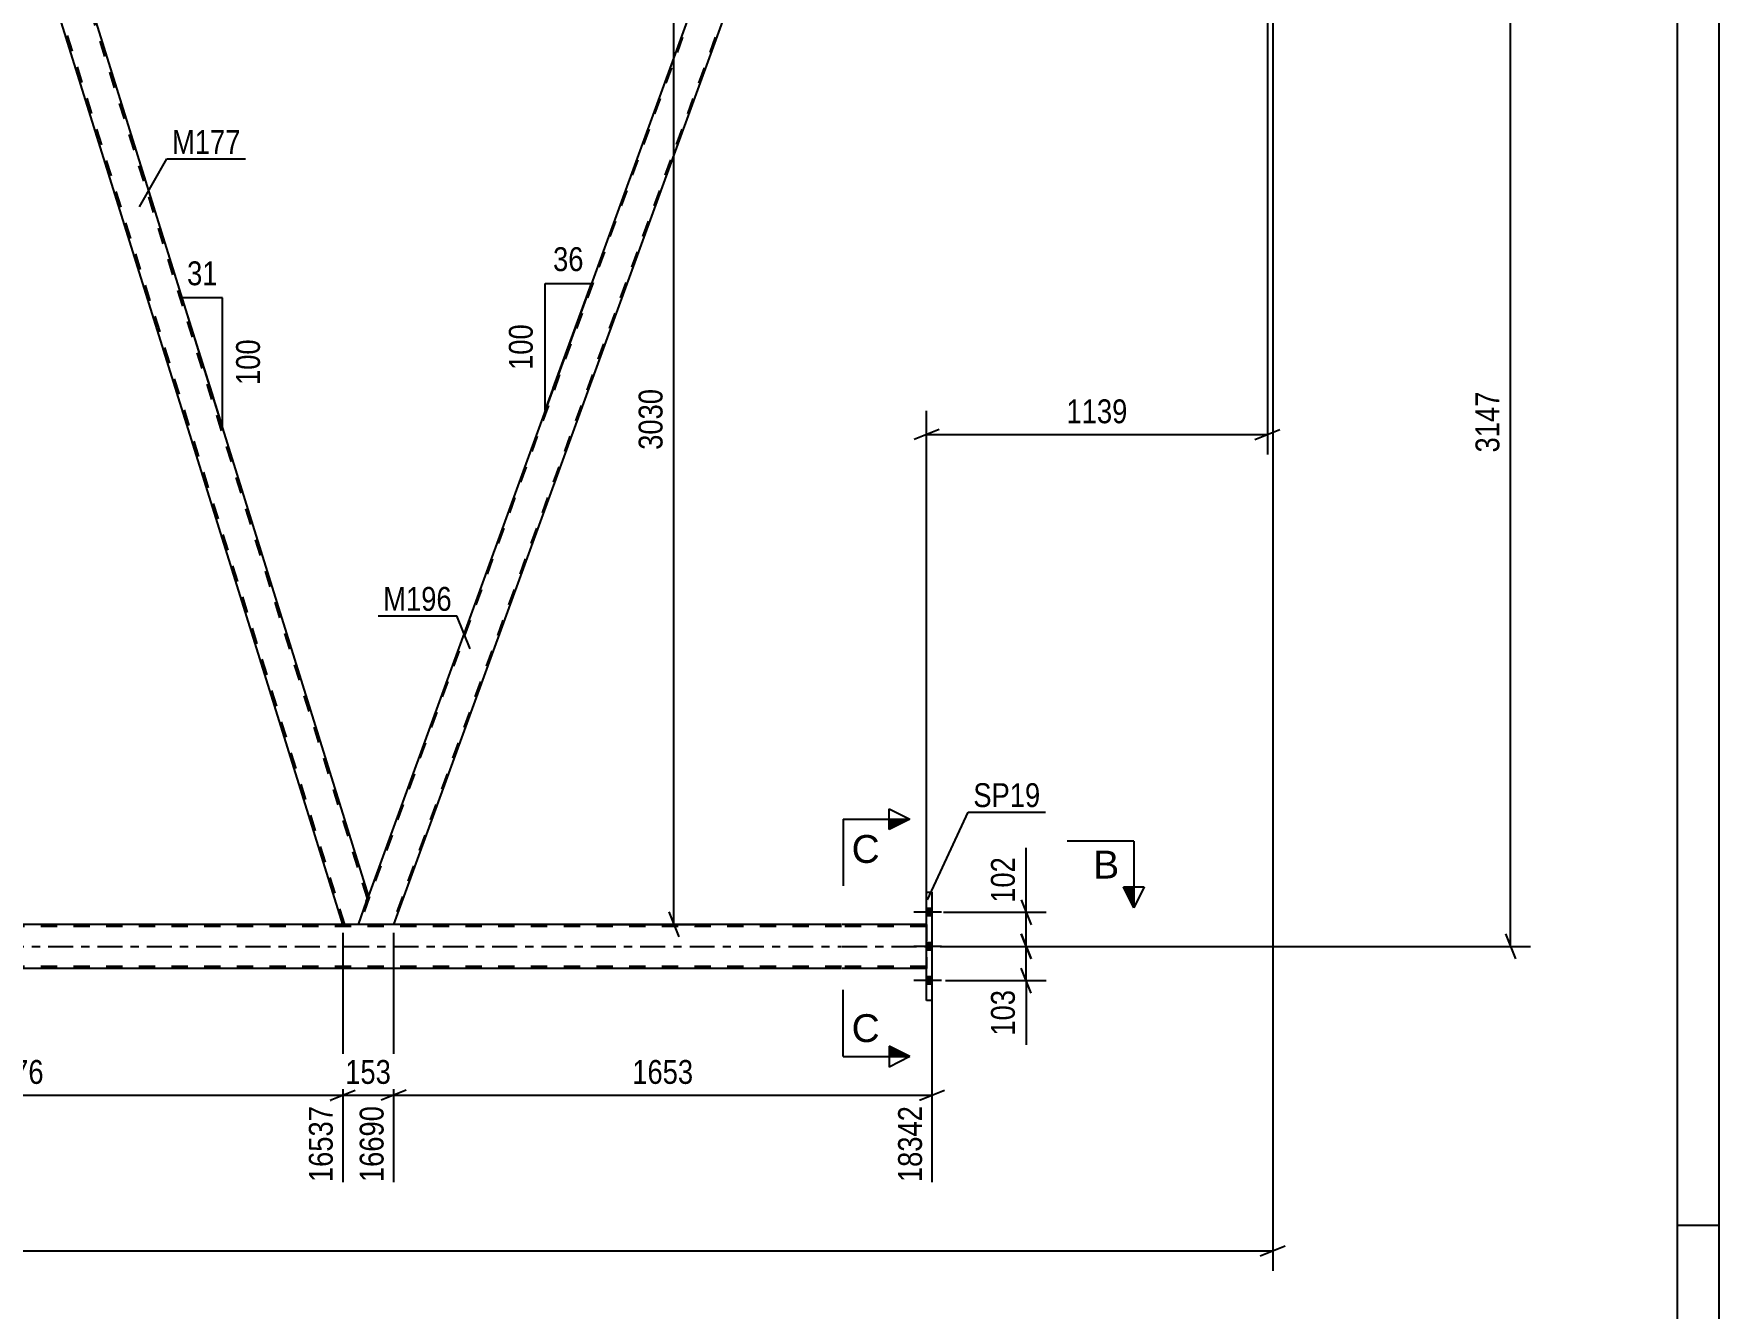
# Model space of a CAD drawing. Header units: millimetres. Extents: x 0 to 841, y 0 to 594.
# Drawn here: x 638.8 to 841, y 288.1 to 441 of the extents above; entities that cross this region are included whole.
import ezdxf

# ---------------------------------------------------------------- set-up
doc = ezdxf.new("R2010")
doc.units = ezdxf.units.MM
doc.linetypes.add('DXK_LINE_DOT2', pattern=[3.9198, 1.9599, -1.9599])
doc.linetypes.add('DXK_LINE_DOT3', pattern=[5.9187, 2.979, -0.9799, 0.9799, -0.9799])
doc.styles.add('Arial', font='ARIAL.TTF', dxfattribs={"height": 0.2})
doc.styles.add('Arial Narrow', font='ARIALN.TTF', dxfattribs={"height": 0.2})

# ---------------------------------------------------------------- blocks, each defined once
blk = doc.blocks.new('Unknown-815137708-1135')
at = {"color": 5, "linetype": 'Continuous'}
for p, q in [((841, 0), (841, 594)), ((836, 5), (836, 589)), ((841, 298), (836, 298))]:
    blk.add_line(p, q, dxfattribs=at)
blk = doc.blocks.new('Part-815137708-4539 - 4136')
at = {"color": 7, "linetype": 'DXK_LINE_DOT2'}
for p, q in [((636.88, 455.37), (592.76, 334.15)), ((640.79, 455.37), (596.67, 334.15)), ((640.96, 455.37), (639.43, 451.17)), ((592.59, 334.15), (594.34, 338.98)), ((598.6, 338.98), (596.84, 334.15)), ((596.84, 334.15), (592.59, 334.15))]:
    blk.add_line(p, q, dxfattribs=at)
at = {"color": 2, "linetype": 'Continuous'}
for p, q in [((636.71, 455.37), (594.34, 338.98)), ((640.96, 455.37), (636.71, 455.37)), ((639.43, 451.17), (598.6, 338.98))]:
    blk.add_line(p, q, dxfattribs=at)
blk = doc.blocks.new('Part-815137708-4573 - 4136')
at = {"color": 7, "linetype": 'DXK_LINE_DOT2'}
for p, q in [((722.01, 455.37), (677.89, 334.15)), ((725.93, 455.37), (681.81, 334.15)), ((678.97, 337.57), (677.72, 334.15)), ((681.98, 334.15), (677.72, 334.15))]:
    blk.add_line(p, q, dxfattribs=at)
at = {"color": 2, "linetype": 'Continuous'}
for p, q in [((721.84, 455.37), (678.97, 337.57)), ((726.1, 455.37), (681.98, 334.15)), ((726.1, 455.37), (721.84, 455.37))]:
    blk.add_line(p, q, dxfattribs=at)
blk = doc.blocks.new('Part-815137708-4374 - 4136')
at = {"color": 2, "linetype": 'Continuous'}
for p, q in [((745.92, 325.01), (745.92, 338.01)), ((745.92, 338.01), (746.56, 338.01)), ((746.56, 338.01), (746.56, 325.01)), ((746.56, 325.01), (745.92, 325.01))]:
    blk.add_line(p, q, dxfattribs=at)
blk = doc.blocks.new('Bolt-815137708-4404 - 4136')
at = {"linetype": 'Continuous'}
for points in [[(745.92, 336.05), (745.92, 335.17), (746.56, 335.17), (746.56, 336.05)], [(745.92, 336.05), (745.92, 335.17), (746.56, 335.17), (746.56, 336.05)], [(745.92, 336.05), (745.92, 335.17), (746.56, 335.17), (746.56, 336.05)], [(745.92, 331.95), (745.92, 331.07), (746.56, 331.07), (746.56, 331.95)], [(745.92, 331.95), (745.92, 331.07), (746.56, 331.07), (746.56, 331.95)], [(745.92, 327.85), (745.92, 326.97), (746.56, 326.97), (746.56, 327.85)], [(745.92, 327.85), (745.92, 326.97), (746.56, 326.97), (746.56, 327.85)], [(745.92, 327.85), (745.92, 326.97), (746.56, 326.97), (746.56, 327.85)]]:
    blk.add_hatch(color=1, dxfattribs=at).paths.add_polyline_path(points)
at = {"color": 1, "linetype": 'Continuous'}
for p, q in [((746.56, 336.05), (745.92, 336.05)), ((746.56, 336.05), (745.92, 336.05)), ((746.56, 336.05), (745.92, 336.05)), ((747.72, 335.61), (744.4, 335.61)), ((747.72, 335.61), (744.4, 335.61)), ((747.72, 335.61), (744.4, 335.61)), ((746.56, 335.17), (745.92, 335.17)), ((746.56, 335.17), (745.92, 335.17)), ((746.56, 335.17), (745.92, 335.17)), ((746.56, 331.95), (745.92, 331.95)), ((746.56, 331.95), (745.92, 331.95)), ((747.72, 331.51), (744.4, 331.51)), ((747.72, 331.51), (744.4, 331.51)), ((746.56, 331.07), (745.92, 331.07)), ((746.56, 331.07), (745.92, 331.07)), ((746.56, 327.85), (745.92, 327.85)), ((746.56, 327.85), (745.92, 327.85)), ((746.56, 327.85), (745.92, 327.85)), ((747.72, 327.41), (744.4, 327.41)), ((747.72, 327.41), (744.4, 327.41)), ((747.72, 327.41), (744.4, 327.41)), ((746.56, 326.97), (745.92, 326.97)), ((746.56, 326.97), (745.92, 326.97)), ((746.56, 326.97), (745.92, 326.97))]:
    blk.add_line(p, q, dxfattribs=at)
blk = doc.blocks.new('Part-815137708-4534 - 4136')
at = {"color": 2, "linetype": 'Continuous'}
for p, q in [((640.96, 455.37), (639.44, 451.18)), ((642.28, 455.37), (640.96, 455.37)), ((678.98, 337.62), (642.28, 455.37)), ((675.88, 334.15), (639.42, 451.12)), ((639.44, 451.18), (639.43, 451.17)), ((678.71, 336.88), (677.72, 334.15)), ((678.96, 337.56), (678.71, 336.88)), ((678.97, 337.57), (678.96, 337.56))]:
    blk.add_line(p, q, dxfattribs=at)
at = {"color": 7, "linetype": 'DXK_LINE_DOT2'}
for p, q in [((678.85, 337.25), (642.03, 455.37)), ((639.44, 451.18), (639.42, 451.12)), ((676.13, 334.15), (639.55, 451.49)), ((678.71, 336.88), (678.9, 337.4)), ((678.98, 337.62), (678.97, 337.57)), ((677.72, 334.15), (675.88, 334.15))]:
    blk.add_line(p, q, dxfattribs=at)
blk = doc.blocks.new('Part-815137708-4554 - 4136')
at = {"color": 7, "linetype": 'DXK_LINE_DOT2'}
for p, q in [((735.7, 333.91), (60.52, 333.91)), ((745.92, 333.91), (735.8, 333.91)), ((745.92, 334.15), (745.92, 328.87)), ((735.7, 329.11), (60.52, 329.11)), ((745.92, 329.11), (735.8, 329.11))]:
    blk.add_line(p, q, dxfattribs=at)
at = {"color": 2, "linetype": 'Continuous'}
for p, q in [((735.7, 334.15), (601.3, 334.15)), ((745.92, 334.15), (735.8, 334.15)), ((735.7, 328.87), (601.3, 328.87)), ((745.92, 328.87), (735.8, 328.87))]:
    blk.add_line(p, q, dxfattribs=at)
at = {"color": 7, "linetype": 'DXK_LINE_DOT3'}
for p, q in [((60.52, 331.51), (735.7, 331.51)), ((735.8, 331.51), (745.92, 331.51))]:
    blk.add_line(p, q, dxfattribs=at)
blk = doc.blocks.new('StraightDimension-815137708-5347 - 4136')
at = {"color": 7, "linetype": 'Continuous'}
for p, q in [((596.84, 333.15), (596.84, 303.22)), ((675.88, 333.15), (675.88, 303.22)), ((598.34, 314.26), (595.34, 313.06)), ((596.84, 313.66), (675.88, 313.66)), ((674.38, 313.06), (677.38, 314.26))]:
    blk.add_line(p, q, dxfattribs=at)
at = {"color": 0}
blk.add_wipeout([(640.62, 314.41), (640.62, 318.61), (632.1, 318.61), (632.1, 314.41)], dxfattribs=at)
at = {"color": 0, "linetype": 'Continuous'}
blk.add_wipeout([(675.28, 312.96), (671.08, 312.96), (671.08, 302.62), (675.28, 302.62)], dxfattribs=at)
at = {"color": 3, "style": 'Arial Narrow'}
blk.add_text('1976', height=2.863, dxfattribs=at).set_placement((632.7, 315.01))
at = {"color": 3, "linetype": 'Continuous', "style": 'Arial Narrow'}
blk.add_text('16537', height=2.863, rotation=90.0002, dxfattribs=at).set_placement((674.68, 303.22))
blk = doc.blocks.new('AngleDimension-815137708-5430 - 4136')
at = {"color": 7, "linetype": 'Continuous'}
for p, q in [((660.4, 397.24), (656.63, 409.35)), ((661.45, 409.35), (656.63, 409.35)), ((661.45, 393.89), (656.63, 409.35)), ((661.45, 393.89), (661.45, 409.35))]:
    blk.add_line(p, q, dxfattribs=at)
at = {"color": 0}
for points in [[(661.46, 410.25), (661.46, 414.45), (656.61, 414.45), (656.61, 410.25)], [(666.55, 404.96), (662.35, 404.96), (662.35, 398.28), (666.55, 398.28)]]:
    blk.add_wipeout(points, dxfattribs=at)
at = {"color": 3, "style": 'Arial Narrow'}
blk.add_text('31', height=2.863, dxfattribs=at).set_placement((657.21, 410.85))
blk.add_text('100', height=2.863, rotation=90.0002, dxfattribs=at).set_placement((665.95, 398.88))
blk = doc.blocks.new('StraightDimension-815137708-5385 - 4136')
at = {"color": 7, "linetype": 'Continuous'}
for p, q in [((746.56, 337.01), (746.56, 303.22)), ((681.98, 333.15), (681.98, 303.22)), ((683.48, 314.26), (680.48, 313.06)), ((681.98, 313.66), (746.56, 313.66)), ((745.06, 313.06), (748.06, 314.26))]:
    blk.add_line(p, q, dxfattribs=at)
at = {"color": 0}
blk.add_wipeout([(718.52, 314.41), (718.52, 318.61), (710.01, 318.61), (710.01, 314.41)], dxfattribs=at)
at = {"color": 0, "linetype": 'Continuous'}
blk.add_wipeout([(745.96, 312.96), (741.76, 312.96), (741.76, 302.62), (745.96, 302.62)], dxfattribs=at)
at = {"color": 3, "style": 'Arial Narrow'}
blk.add_text('1653', height=2.863, dxfattribs=at).set_placement((710.61, 315.01))
at = {"color": 3, "linetype": 'Continuous', "style": 'Arial Narrow'}
blk.add_text('18342', height=2.863, rotation=90.0002, dxfattribs=at).set_placement((745.36, 303.22))
blk = doc.blocks.new('StraightDimension-815137708-5071 - 4136')
at = {"color": 7, "linetype": 'Continuous'}
for p, q in [((786.79, 454.37), (786.79, 390.54)), ((745.92, 335.15), (745.92, 395.79)), ((747.42, 393.54), (744.42, 392.34)), ((745.92, 392.94), (786.79, 392.94)), ((785.29, 392.34), (788.29, 393.54))]:
    blk.add_line(p, q, dxfattribs=at)
at = {"color": 0}
blk.add_wipeout([(770.61, 393.69), (770.61, 397.89), (762.1, 397.89), (762.1, 393.69)], dxfattribs=at)
at = {"color": 3, "style": 'Arial Narrow'}
blk.add_text('1139', height=2.863, dxfattribs=at).set_placement((762.7, 394.29))
blk = doc.blocks.new('StraightDimension-815137708-5084 - 4136')
at = {"color": 7, "linetype": 'Continuous'}
for p, q in [((788.43, 457.37), (818.37, 457.37)), ((816.57, 455.87), (815.37, 458.87)), ((815.97, 331.51), (815.97, 457.37)), ((815.37, 333.01), (816.57, 330.01)), ((747.56, 331.51), (818.37, 331.51))]:
    blk.add_line(p, q, dxfattribs=at)
at = {"color": 0}
blk.add_wipeout([(815.22, 398.7), (811.02, 398.7), (811.02, 390.18), (815.22, 390.18)], dxfattribs=at)
at = {"color": 3, "style": 'Arial Narrow'}
blk.add_text('3147', height=2.863, rotation=90.0002, dxfattribs=at).set_placement((814.62, 390.78))
blk = doc.blocks.new('StraightDimension-815137708-5094 - 4136')
at = {"color": 7, "linetype": 'Continuous'}
for p, q in [((733.46, 455.37), (712.74, 455.37)), ((716.19, 453.87), (714.99, 456.87)), ((715.59, 334.15), (715.59, 455.37)), ((714.99, 335.65), (716.19, 332.65)), ((707.21, 334.15), (717.99, 334.15))]:
    blk.add_line(p, q, dxfattribs=at)
at = {"color": 0}
blk.add_wipeout([(714.84, 399.02), (710.64, 399.02), (710.64, 390.5), (714.84, 390.5)], dxfattribs=at)
at = {"color": 3, "style": 'Arial Narrow'}
blk.add_text('3030', height=2.863, rotation=90.0002, dxfattribs=at).set_placement((714.24, 391.1))
blk = doc.blocks.new('StraightDimension-815137708-5366 - 4136')
at = {"color": 7, "linetype": 'Continuous'}
for p, q in [((675.88, 333.15), (675.88, 303.22)), ((681.98, 333.15), (681.98, 303.22)), ((674.38, 313.06), (677.38, 314.26)), ((675.88, 313.66), (681.98, 313.66)), ((683.48, 314.26), (680.48, 313.06))]:
    blk.add_line(p, q, dxfattribs=at)
at = {"color": 0}
blk.add_wipeout([(682.27, 314.41), (682.27, 318.61), (675.58, 318.61), (675.58, 314.41)], dxfattribs=at)
at = {"color": 0, "linetype": 'Continuous'}
blk.add_wipeout([(681.38, 312.96), (677.18, 312.96), (677.18, 302.62), (681.38, 302.62)], dxfattribs=at)
at = {"color": 3, "style": 'Arial Narrow'}
blk.add_text('153', height=2.863, dxfattribs=at).set_placement((676.18, 315.01))
at = {"color": 3, "linetype": 'Continuous', "style": 'Arial Narrow'}
blk.add_text('16690', height=2.863, rotation=90.0002, dxfattribs=at).set_placement((680.78, 303.22))
blk = doc.blocks.new('StraightDimension-815137708-5408 - 4136')
at = {"color": 7, "linetype": 'Continuous'}
for p, q in [((787.43, 449.87), (787.43, 292.58)), ((785.93, 294.38), (788.93, 295.58)), ((49.66, 294.98), (787.43, 294.98))]:
    blk.add_line(p, q, dxfattribs=at)
blk = doc.blocks.new('AngleDimension-815137708-16783 - 4136')
at = {"color": 7, "linetype": 'Continuous'}
for p, q in [((700.17, 411.05), (705.71, 411.05)), ((700.17, 395.82), (705.71, 411.05)), ((700.17, 395.82), (700.17, 411.05)), ((701.13, 398.48), (705.71, 411.05))]:
    blk.add_line(p, q, dxfattribs=at)
at = {"color": 0}
for points in [[(705.37, 411.95), (705.37, 416.15), (700.51, 416.15), (700.51, 411.95)], [(699.27, 406.78), (695.07, 406.78), (695.07, 400.09), (699.27, 400.09)]]:
    blk.add_wipeout(points, dxfattribs=at)
at = {"color": 3, "style": 'Arial Narrow'}
blk.add_text('36', height=2.863, dxfattribs=at).set_placement((701.11, 412.55))
blk.add_text('100', height=2.863, rotation=90.0002, dxfattribs=at).set_placement((698.67, 400.69))
blk = doc.blocks.new('StraightDimension-815137708-16811 - 4136')
at = {"color": 7, "linetype": 'Continuous'}
for p, q in [((757.25, 337.11), (758.45, 334.11)), ((747.93, 335.61), (760.25, 335.61)), ((757.85, 331.51), (757.85, 335.61)), ((758.45, 330.01), (757.25, 333.01)), ((747.93, 331.51), (760.25, 331.51))]:
    blk.add_line(p, q, dxfattribs=at)
at = {"color": 0}
blk.add_wipeout([(757.1, 342.82), (752.9, 342.82), (752.9, 336.14), (757.1, 336.14)], dxfattribs=at)
at = {"color": 7, "linetype": 'Continuous'}
blk.add_line((757.85, 335.61), (757.85, 343.35), dxfattribs=at)
blk.add_line((757.85, 335.61), (757.85, 343.35), dxfattribs=at)
at = {"color": 3, "style": 'Arial Narrow'}
blk.add_text('102', height=2.863, rotation=90.0002, dxfattribs=at).set_placement((756.5, 336.74))
blk = doc.blocks.new('StraightDimension-815137708-16812 - 4136')
at = {"color": 7, "linetype": 'Continuous'}
for p, q in [((757.25, 333.01), (758.45, 330.01)), ((747.93, 331.51), (760.25, 331.51)), ((757.85, 327.41), (757.85, 331.51)), ((758.45, 325.91), (757.25, 328.91)), ((748.18, 327.41), (760.25, 327.41))]:
    blk.add_line(p, q, dxfattribs=at)
at = {"color": 0}
blk.add_wipeout([(757.1, 326.89), (752.9, 326.89), (752.9, 320.2), (757.1, 320.2)], dxfattribs=at)
at = {"color": 7, "linetype": 'Continuous'}
blk.add_line((757.85, 327.41), (757.85, 319.68), dxfattribs=at)
blk.add_line((757.85, 327.41), (757.85, 319.68), dxfattribs=at)
at = {"color": 3, "style": 'Arial Narrow'}
blk.add_text('103', height=2.863, rotation=90.0002, dxfattribs=at).set_placement((756.5, 320.8))
blk = doc.blocks.new('Mark-815137708-4370 - 4136')
at = {"color": 0}
blk.add_wipeout([(759.56, 348.23), (759.56, 351.23), (751.52, 351.23), (751.52, 348.23)], dxfattribs=at)
blk.add_wipeout([(759.56, 348.23), (759.56, 351.23), (751.52, 351.23), (751.52, 348.23)], dxfattribs=at)
at = {"color": 30, "linetype": 'Continuous'}
for p, q in [((746.04, 337.09), (750.92, 347.63)), ((750.92, 347.63), (760.16, 347.63))]:
    blk.add_line(p, q, dxfattribs=at)
at = {"color": 3, "style": 'Arial Narrow'}
blk.add_text('SP19', height=2.863, dxfattribs=at).set_placement((751.52, 348.23))
blk = doc.blocks.new('Mark-815137708-4530 - 4136')
at = {"color": 0}
blk.add_wipeout([(663.63, 426.61), (663.63, 429.61), (655.4, 429.61), (655.4, 426.61)], dxfattribs=at)
blk.add_wipeout([(663.63, 426.61), (663.63, 429.61), (655.4, 429.61), (655.4, 426.61)], dxfattribs=at)
at = {"color": 30, "linetype": 'Continuous'}
for p, q in [((651.51, 420.26), (654.8, 426.01)), ((654.8, 426.01), (664.23, 426.01))]:
    blk.add_line(p, q, dxfattribs=at)
at = {"color": 3, "style": 'Arial Narrow'}
blk.add_text('M177', height=2.863, dxfattribs=at).set_placement((655.4, 426.61))
blk = doc.blocks.new('Mark-815137708-4569 - 4136')
at = {"color": 0}
blk.add_wipeout([(688.96, 371.78), (688.96, 374.78), (680.74, 374.78), (680.74, 371.78)], dxfattribs=at)
blk.add_wipeout([(688.96, 371.78), (688.96, 374.78), (680.74, 374.78), (680.74, 371.78)], dxfattribs=at)
at = {"color": 30, "linetype": 'Continuous'}
for p in [(680.14, 371.18), (691.18, 367.2)]:
    blk.add_line(p, (689.56, 371.18), dxfattribs=at)
at = {"color": 3, "style": 'Arial Narrow'}
blk.add_text('M196', height=2.863, dxfattribs=at).set_placement((680.74, 371.78))
blk = doc.blocks.new('SectionMark-815137708-5773 - 4136')
at = {"color": 6, "linetype": 'Continuous'}
for p in [(770.77, 344.15), (772.02, 338.65)]:
    blk.add_line(p, (770.77, 336.15), dxfattribs=at)
at = {"color": 0, "linetype": 'Continuous'}
blk.add_wipeout([(769.02, 339.65), (769.02, 343.15), (765.91, 343.15), (765.91, 339.65)], dxfattribs=at)
at = {"linetype": 'Continuous'}
blk.add_hatch(color=6, dxfattribs=at).paths.add_polyline_path([(769.52, 338.65), (770.77, 338.65), (770.77, 336.15)])
at = {"color": 6, "linetype": 'Continuous'}
for p, q in [((770.77, 344.15), (762.77, 344.15)), ((769.52, 338.65), (772.02, 338.65)), ((770.77, 336.15), (769.52, 338.65))]:
    blk.add_line(p, q, dxfattribs=at)
at = {"color": 3, "linetype": 'Continuous', "style": 'Arial'}
blk.add_text('B', height=3.34, dxfattribs=at).set_placement((765.91, 339.65))
blk = doc.blocks.new('SectionMark-815137708-16837 - 4136')
at = {"linetype": 'Continuous'}
for points in [[(741.42, 345.53), (741.42, 346.78), (743.92, 346.78)], [(741.42, 318.28), (741.42, 319.53), (743.92, 318.28)]]:
    blk.add_hatch(color=6, dxfattribs=at).paths.add_polyline_path(points)
at = {"color": 6, "linetype": 'Continuous'}
for p, q in [((741.42, 345.53), (741.42, 348.03)), ((741.42, 348.03), (743.92, 346.78)), ((735.92, 346.78), (743.92, 346.78)), ((743.92, 346.78), (741.42, 345.53)), ((743.92, 318.28), (741.42, 319.53)), ((741.42, 319.53), (741.42, 317.03)), ((735.92, 318.28), (743.92, 318.28)), ((743.92, 318.28), (741.42, 317.03))]:
    blk.add_line(p, q, dxfattribs=at)
at = {"color": 0, "linetype": 'Continuous'}
for points in [[(740.29, 341.53), (740.29, 345.03), (736.92, 345.03), (736.92, 341.53)], [(740.29, 320.03), (740.29, 323.53), (736.92, 323.53), (736.92, 320.03)]]:
    blk.add_wipeout(points, dxfattribs=at)
at = {"color": 6, "linetype": 'Continuous'}
for p, q in [((735.92, 346.78), (735.92, 338.78)), ((735.92, 318.28), (735.92, 326.28))]:
    blk.add_line(p, q, dxfattribs=at)
at = {"color": 3, "linetype": 'Continuous', "style": 'Arial'}
for p in [(736.92, 341.53), (736.92, 320.03)]:
    blk.add_text('C', height=3.34, dxfattribs=at).set_placement(p)

msp = doc.modelspace()

# ---------------------------------------------------------------- block references
for name in ['Unknown-815137708-1135', 'Part-815137708-4539 - 4136', 'Part-815137708-4534 - 4136', 'Part-815137708-4573 - 4136', 'Part-815137708-4374 - 4136', 'Bolt-815137708-4404 - 4136', 'Part-815137708-4554 - 4136']:
    msp.add_blockref(name, (0, 0))

# ---------------------------------------------------------------- next in the draw order: block references
for name in ['AngleDimension-815137708-5430 - 4136', 'StraightDimension-815137708-5385 - 4136', 'StraightDimension-815137708-5347 - 4136']:
    msp.add_blockref(name, (0, 0))

# ---------------------------------------------------------------- next in the draw order: block references
for name in ['StraightDimension-815137708-5094 - 4136', 'StraightDimension-815137708-5071 - 4136', 'StraightDimension-815137708-5366 - 4136']:
    msp.add_blockref(name, (0, 0))

# ---------------------------------------------------------------- next in the draw order: block references
msp.add_blockref('StraightDimension-815137708-5084 - 4136', (0, 0))

# ---------------------------------------------------------------- next in the draw order: block references
msp.add_blockref('StraightDimension-815137708-5408 - 4136', (0, 0))

# ---------------------------------------------------------------- next in the draw order: block references
for name in ['Mark-815137708-4530 - 4136', 'AngleDimension-815137708-16783 - 4136', 'Mark-815137708-4569 - 4136', 'StraightDimension-815137708-16811 - 4136']:
    msp.add_blockref(name, (0, 0))

# ---------------------------------------------------------------- next in the draw order: block references
for name in ['Mark-815137708-4370 - 4136', 'StraightDimension-815137708-16812 - 4136']:
    msp.add_blockref(name, (0, 0))

# ---------------------------------------------------------------- next in the draw order: block references
msp.add_blockref('SectionMark-815137708-5773 - 4136', (0, 0))

# ---------------------------------------------------------------- next in the draw order: block references
msp.add_blockref('SectionMark-815137708-16837 - 4136', (0, 0))

doc.saveas('drawing.dxf')
